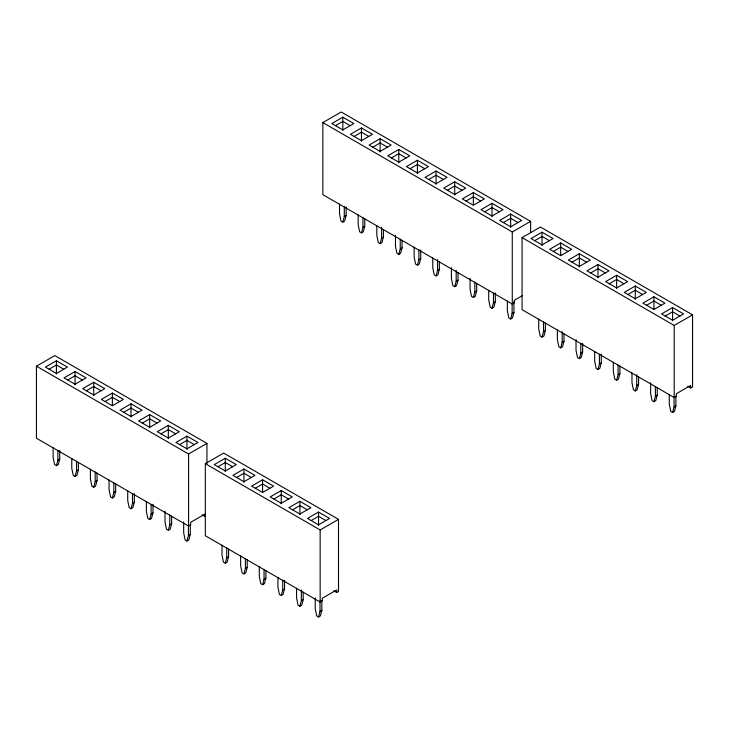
<?xml version="1.0" encoding="UTF-8"?>
<svg xmlns="http://www.w3.org/2000/svg" width="729" height="729" viewBox="0 0 729 729"><rect width="100%" height="100%" fill="white"/><g stroke="black" fill="none" stroke-linecap="round" stroke-linejoin="round"><path stroke-width="1.09" d="M56.425 360.746L45.408 367.106L56.425 373.467L67.433 367.106L56.425 360.746L56.425 374.032M168.317 425.353L157.3 431.714L168.317 438.065L179.325 431.714L168.317 425.353L168.317 438.63M225.288 458.249L214.28 464.601L225.288 470.961L236.305 464.601L225.288 458.249L225.288 471.526M342.821 117.178L331.804 123.538L342.821 129.89L353.838 123.538L342.821 117.178L342.821 130.455M454.714 181.776L443.706 188.137L454.714 194.497L465.731 188.137L454.714 181.776L454.714 195.062M542.039 232.196L531.022 238.547L542.039 244.908L553.047 238.547L542.039 232.196L542.039 245.473M653.931 296.794L642.914 303.155L653.931 309.506L664.939 303.155L653.931 296.794L653.931 308.941M53.117 447.688L53.117 457.429L54.584 464.601L56.425 465.667L57.892 460.181L57.892 450.44M59.723 450.467L59.723 459.124L58.256 464.601L56.425 465.667M71.77 458.45L71.77 468.2L73.237 475.372L75.069 476.429L76.536 470.952L76.536 461.211M78.377 462.314L78.377 469.895L76.91 475.372L75.069 476.429M90.414 469.221L90.414 478.962L91.881 486.143L93.722 487.2L95.189 481.714L95.189 471.973M97.021 473.085L97.021 480.657L95.554 486.143L93.722 487.2M109.068 479.992L109.068 489.733L110.535 496.905L112.366 497.962L113.833 492.485L113.833 482.744M115.674 483.846L115.674 491.428L114.207 496.905L112.366 497.962M127.712 490.754L127.712 500.495L129.179 507.676L131.02 508.733L132.487 503.256L132.487 493.515M134.318 493.533L134.318 502.19L132.851 507.676L131.02 508.733M146.365 501.525L146.365 511.266L147.832 518.437L149.664 519.504L151.131 514.018L151.131 504.277M152.972 504.304L152.972 512.961L151.504 518.437L149.664 519.504M165.009 511.202L165.009 522.028L166.476 529.208L168.317 530.265L169.784 524.789L169.784 515.048M171.616 516.15L171.616 523.723L170.149 529.208L168.317 530.265M183.662 521.973L183.662 532.799L185.13 539.97L186.961 541.036L188.437 535.551L188.437 524.725M190.269 524.752L190.269 534.494L188.802 539.97L186.961 541.036M221.99 545.183L221.99 554.924L223.457 562.105L225.288 563.162L226.755 557.685L226.755 547.935M228.596 549.046L228.596 556.619L227.129 562.105L225.288 563.162M240.634 555.954L240.634 565.695L242.101 572.866L243.942 573.923L245.409 568.447L245.409 558.706M247.24 559.808L247.24 567.39L245.773 572.866L243.942 573.923M339.514 204.111L339.514 213.852L340.99 221.033L342.821 222.09L344.288 216.613L344.288 206.872M346.129 206.89L346.129 215.547L344.653 221.033L342.821 222.09M259.287 566.715L259.287 576.457L260.754 583.637L262.586 584.694L264.053 579.218L264.053 569.477M265.894 570.579L265.894 578.152L264.427 583.637L262.586 584.694M358.167 214.882L358.167 224.623L359.634 231.795L361.466 232.861L362.942 227.375L362.942 217.634M364.773 218.746L364.773 226.318L363.306 231.795L361.466 232.861M277.931 577.486L277.931 587.228L279.398 594.399L281.239 595.465L282.706 589.98L282.706 580.238M284.538 580.266L284.538 588.923L283.071 594.399L281.239 595.465M376.811 225.644L376.811 235.394L378.287 242.566L380.119 243.623L381.586 238.146L381.586 227.32M383.427 229.507L383.427 237.089L381.95 242.566L380.119 243.623M296.585 588.248L296.585 597.99L298.052 605.17L299.883 606.227L301.359 600.751L301.359 589.925M303.191 592.112L303.191 599.685L301.724 605.17L299.883 606.227M395.464 235.33L395.464 246.156L396.931 253.337L398.772 254.394L400.239 248.908L400.239 239.167M402.071 240.278L402.071 247.851L400.604 253.337L398.772 254.394M315.229 597.935L315.229 608.761L316.705 615.932L318.537 616.998L320.004 611.513L320.004 600.687M321.844 600.714L321.844 610.455L320.368 615.932L318.537 616.998M414.118 247.186L414.118 256.927L415.585 264.098L417.416 265.156L418.883 259.679L418.883 249.938M420.724 249.956L420.724 258.622L419.257 264.098L417.416 265.156M432.762 257.948L432.762 267.689L434.229 274.869L436.07 275.927L437.537 270.45L437.537 259.624M439.368 261.811L439.368 269.384L437.901 274.869L436.07 275.927M451.415 267.634L451.415 278.46L452.882 285.631L454.714 286.697L456.181 281.212L456.181 270.386M458.022 272.573L458.022 280.155L456.554 285.631L454.714 286.697M470.059 278.396L470.059 289.222L471.526 296.402L473.367 297.459L474.834 291.983L474.834 282.241M476.666 283.344L476.666 290.917L475.199 296.402L473.367 297.459M488.712 290.251L488.712 299.993L490.18 307.164L492.011 308.23L493.478 302.745L493.478 293.003M495.319 293.031L495.319 301.688L493.852 307.164L492.011 308.23M507.357 301.013L507.357 310.754L508.824 317.935L510.664 318.992L512.132 313.516L512.132 303.774M513.963 301.633L513.963 312.459L512.496 317.935L510.664 318.992M538.731 319.129L538.731 328.87L540.198 336.051L542.039 337.108L543.506 331.622L543.506 321.881M545.338 322.993L545.338 330.565L543.87 336.051L542.039 337.108M557.384 329.9L557.384 339.641L558.851 346.813L560.683 347.87L562.15 342.393L562.15 331.567M563.991 333.754L563.991 341.336L562.524 346.813L560.683 347.87M576.028 339.577L576.028 350.403L577.496 357.584L579.336 358.641L580.803 353.164L580.803 343.423M582.635 343.441L582.635 352.098L581.168 357.584L579.336 358.641M594.682 351.433L594.682 361.174L596.149 368.345L597.98 369.412L599.448 363.926L599.448 354.185M601.288 354.212L601.288 362.869L599.821 368.345L597.98 369.412M613.326 362.195L613.326 371.936L614.793 379.116L616.634 380.173L618.101 374.697L618.101 364.956M619.932 366.058L619.932 373.631L618.465 379.116L616.634 380.173M631.979 372.966L631.979 382.707L633.446 389.878L635.278 390.944L636.745 385.459L636.745 374.633M638.586 376.82L638.586 384.402L637.119 389.878L635.278 390.944M650.623 382.652L650.623 393.469L652.091 400.649L653.931 401.706L655.398 396.23L655.398 386.488M657.23 387.591L657.23 395.173L655.763 400.649L653.931 401.706M669.277 394.498L669.277 404.24L670.744 411.42L672.575 412.477L674.052 406.992L674.052 397.25M675.883 396.193L675.883 405.935L674.416 411.42L672.575 412.477M522.073 295.837L514.382 300.275L514.382 302.817L512.277 304.029L322.847 194.661L322.847 122.6L341.208 112.002L530.63 221.37L530.63 232.633M335.477 125.652L342.821 121.415L350.166 125.652M361.466 127.94L350.458 134.3L361.466 140.661L372.483 134.3L361.466 127.94L361.466 141.226M354.13 136.423L361.466 132.186L368.81 136.423M380.119 138.71L369.102 145.071L380.119 151.422L391.136 145.071L380.119 138.71L380.119 151.987M372.774 147.185L380.119 142.948L387.464 147.185M398.772 149.472L387.755 155.833L398.772 162.193L409.78 155.833L398.772 149.472L398.772 162.758M391.427 157.956L398.772 153.719L406.108 157.956M202.152 514.829L205.104 516.533L205.104 513.991L190.679 522.31L190.679 524.853L188.583 526.074L36.45 438.238L36.45 366.177L54.803 355.579L206.936 443.405L206.936 463.68M49.08 369.229L56.425 364.992L63.76 369.229M417.416 160.243L406.408 166.604L417.416 172.964L428.433 166.604L417.416 160.243L417.416 173.529M410.072 168.718L417.416 164.481L424.761 168.718M75.069 371.517L64.061 377.877L75.069 384.229L86.086 377.877L75.069 371.517L75.069 384.803M344.288 216.613L346.129 215.547M67.724 379.991L75.069 375.754L82.413 379.991M436.07 171.014L425.053 177.366L436.07 183.726L447.077 177.366L436.07 171.014L436.07 184.291M428.725 179.489L436.07 175.252L443.405 179.489M93.722 382.288L82.705 388.639L93.722 395L104.73 388.639L93.722 382.288L93.722 395.565M362.942 227.375L364.773 226.318M86.377 390.762L93.722 386.525L101.058 390.762M447.369 190.26L454.714 186.013L462.058 190.26M112.366 393.049L101.358 399.41L112.366 405.771L123.383 399.41L112.366 393.049L112.366 405.206M381.586 238.146L383.427 237.089M105.022 401.524L112.366 397.287L119.711 401.524M473.367 192.547L462.35 198.899L473.367 205.259L484.375 198.899L473.367 192.547L473.367 204.694M466.022 201.022L473.367 196.784L480.703 201.022M131.02 403.82L120.003 410.172L131.02 416.532L142.027 410.172L131.02 403.82L131.02 417.097M400.239 248.908L402.071 247.851M123.675 412.295L131.02 408.058L138.355 412.295M492.011 203.309L481.003 209.67L492.011 216.03L503.028 209.67L492.011 203.309L492.011 216.595M484.676 211.793L492.011 207.546L499.356 211.793M57.892 460.181L59.723 459.124M149.664 414.582L138.656 420.943L149.664 427.303L160.681 420.943L149.664 414.582L149.664 427.868M418.883 259.679L420.724 258.622M142.328 423.066L149.664 418.82L157.008 423.066M510.664 214.08L499.647 220.44L510.664 226.792L521.672 220.44L510.664 214.08L510.664 227.357M503.32 222.555L510.664 218.317L518.009 222.555M76.536 470.952L78.377 469.895M437.537 270.45L439.368 269.384M160.972 433.828L168.317 429.591L175.662 433.828M322.847 122.6L512.277 231.968L530.63 221.37M95.189 481.714L97.021 480.657M690.718 387.974L690.718 385.431L676.293 393.751L676.293 396.303L674.197 397.515L522.064 309.679L522.064 237.618L540.417 227.02L692.55 314.855L692.55 386.917L690.718 387.974L687.766 386.27M186.961 436.115L175.953 442.476L186.961 448.836L197.978 442.476L186.961 436.115L186.961 449.401M456.181 281.212L458.022 280.155M179.626 444.599L186.961 440.352L194.306 444.599M534.694 240.67L542.039 236.433L549.374 240.67M113.833 492.485L115.674 491.428M36.45 366.177L188.583 454.003L206.936 443.405M474.834 291.983L476.666 290.917M560.683 242.957L549.675 249.318L560.683 255.679L571.7 249.318L560.683 242.957L560.683 255.114M553.338 251.432L560.683 247.195L568.028 251.432M132.487 503.256L134.318 502.19M336.67 592.495L336.67 589.952L322.254 598.272L322.254 600.814L320.149 602.036L205.323 535.733L205.323 463.671L223.675 453.073L338.511 519.367L338.511 591.438L336.67 592.495L333.727 590.791M493.478 302.745L495.319 301.688M579.336 253.728L568.319 260.08L579.336 266.44L590.344 260.08L579.336 253.728L579.336 267.005M571.992 262.203L579.336 257.966L586.672 262.203M217.953 466.724L225.288 462.487L232.633 466.724M151.131 514.018L152.972 512.961M512.132 313.516L513.963 312.459M243.942 469.011L232.925 475.372L243.942 481.732L254.95 475.372L243.942 469.011L243.942 482.297M597.98 264.49L586.973 270.851L597.98 277.211L608.997 270.851L597.98 264.49L597.98 277.776M236.597 477.486L243.942 473.249L251.286 477.486M590.645 272.974L597.98 268.728L605.325 272.974M169.784 524.789L171.616 523.723M616.634 275.261L605.617 281.622L616.634 287.973L627.642 281.622L616.634 275.261L616.634 288.538M262.586 479.782L251.578 486.134L262.586 492.494L273.603 486.134L262.586 479.782L262.586 491.929M609.289 283.736L616.634 279.499L623.978 283.736M255.25 488.257L262.586 484.02L269.93 488.257M188.437 535.551L190.269 534.494M543.506 331.622L545.338 330.565M635.278 286.023L624.27 292.384L635.278 298.744L646.295 292.384L635.278 286.023L635.278 299.309M281.239 490.544L270.222 496.905L281.239 503.265L292.247 496.905L281.239 490.544L281.239 503.83M627.942 294.507L635.278 290.26L642.623 294.507M273.894 499.028L281.239 494.781L288.584 499.028M562.15 342.393L563.991 341.336M299.883 501.315L288.875 507.676L299.883 514.027L310.9 507.676L299.883 501.315L299.883 514.592M646.587 305.269L653.931 301.031L661.276 305.269M292.548 509.79L299.883 505.552L307.228 509.79M226.755 557.685L228.596 556.619M580.803 353.164L582.635 352.098M318.537 512.077L307.52 518.437L318.537 524.798L329.554 518.437L318.537 512.077L318.537 525.363M672.575 307.556L661.567 313.917L672.575 320.277L683.592 313.917L672.575 307.556L672.575 320.842M665.24 316.04L672.575 311.802L679.92 316.04M311.192 520.561L318.537 516.323L325.881 520.561M599.448 363.926L601.288 362.869M245.409 568.447L247.24 567.39M522.064 237.618L674.197 325.444L692.55 314.855M205.323 463.671L320.149 529.965L338.511 519.367M618.101 374.697L619.932 373.631M264.053 579.218L265.894 578.152M636.745 385.459L638.586 384.402M282.706 589.98L284.538 588.923M301.359 600.751L303.191 599.685M655.398 396.23L657.23 395.173M320.004 611.513L321.844 610.455M674.052 406.992L675.883 405.935M674.197 325.444L674.197 397.515M512.277 231.968L512.277 304.029M320.149 529.965L320.149 602.036M188.583 454.003L188.583 526.074"/></g></svg>
